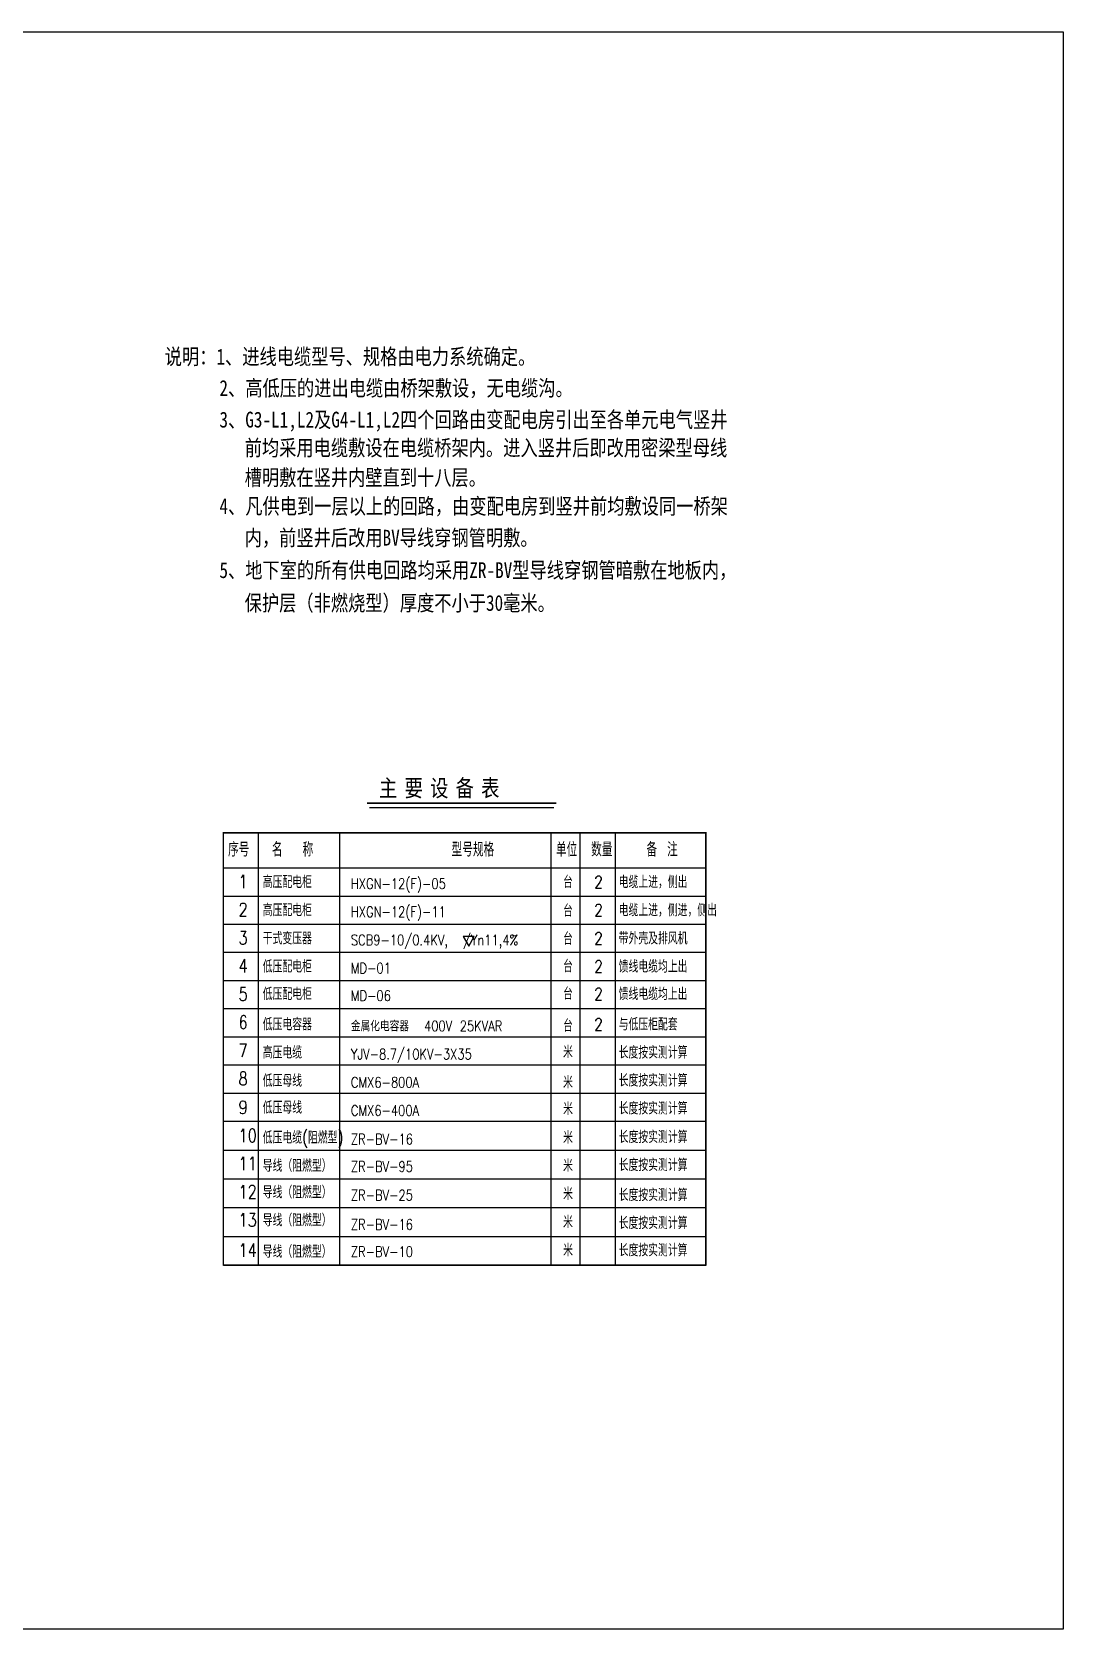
# Model space of a CAD drawing. Extents: x -170759 to 304867, y -311201 to 112352.
# Drawn here: x -52044 to -22667, y -14135 to 31360 of the extents above; entities that cross this region are included whole.
import ezdxf

# ---------------------------------------------------------------- set-up
doc = ezdxf.new("R2010")
doc.units = 0
doc.linetypes.add('CENTER2', pattern=[1.125, 0.75, -0.125, 0.125, -0.125])
doc.layers.get('0').update_dxf_attribs({"linetype": 'CONTINUOUS'})
for name, color, linetype in [('LAYER1', 1, 'CONTINUOUS'), ('TEXT', 6, 'CONTINUOUS'), ('标注', 7, 'CONTINUOUS')]:
    doc.layers.add(name, color=color, linetype=linetype)
doc.styles.add('HZFS', font='txt.shx', dxfattribs={"width": 0.8, "bigfont": 'msi_fsx.shx'})
doc.styles.add('SONG', font='SimSun.ttf', dxfattribs={"height": 600})
doc.styles.add('XC93', font='hzst-e.shx', dxfattribs={"width": 0.75, "bigfont": 'xc93.shx'})

msp = doc.modelspace()

# ---------------------------------------------------------------- linework, layer by layer
msp.add_lwpolyline([(-90090.22919, 31360.00476), (-22667.39095, 31360.00476), (-22667.39095, -14134.71381), (-90090.22919, -14134.71381)], close=True)
at = {"layer": 'LAYER1', "color": 0, "linetype": 'CENTER2', "ltscale": 1000}
msp.add_lwpolyline([(-39760.18461, 5590.4191), (-39600.62975, 5321.5872), (-39447.59193, 5594.18171)], close=True, dxfattribs=at)
at = {"layer": '标注'}
for p, q in [((-42423.56142, 9267.72262), (-37175.50069, 9267.72262)), ((-46589.80789, 8550.79728), (-32845.94961, 8550.79728)), ((-45587.30162, -3766.46286), (-45587.30162, 8550.79728)), ((-43272.30874, -3766.46286), (-43272.30874, 8550.79728)), ((-37250.30009, -3766.46286), (-37250.30009, 8550.79728)), ((-36423.64817, -3766.46286), (-36423.64817, 8550.79728)), ((-35421.1419, -3766.46286), (-35421.1419, 8550.79728)), ((-46589.80789, 7548.29102), (-32845.94961, 7548.29102)), ((-46589.80789, 6746.286), (-32845.94961, 6746.286)), ((-46589.80789, 5944.28099), (-32845.94961, 5944.28099)), ((-46589.80789, 5142.27598), (-32845.94961, 5142.27598)), ((-46589.80789, 4340.27097), (-32845.94961, 4340.27097)), ((-46589.80789, 3538.26595), (-32845.94961, 3538.26595)), ((-46589.80789, 2736.26094), (-32845.94961, 2736.26094)), ((-46589.80789, 1934.25593), (-32845.94961, 1934.25593)), ((-46589.80789, 1132.25092), (-32845.94961, 1132.25092)), ((-46589.80789, 330.2459), (-32845.94961, 330.2459)), ((-46589.80789, -489.7541), (-32845.94961, -489.7541)), ((-46589.80789, -1309.7541), (-32845.94961, -1309.7541)), ((-46589.80789, -2129.7541), (-32845.94961, -2129.7541)), ((-46589.80789, -2949.7541), (-32845.94961, -2949.7541)), ((-46589.80789, -3766.46286), (-32845.94961, -3766.46286))]:
    msp.add_line(p, q, dxfattribs=at)
at = {"layer": '标注', "const_width": 50.12531}
msp.add_lwpolyline([(-42494.9556, 9388.75026), (-37099.74635, 9388.75026)], dxfattribs=at)
at = {"layer": '标注', "const_width": 40.10025}
msp.add_lwpolyline([(-46589.80789, 8550.79728), (-32845.94961, 8550.79728), (-32845.94961, -3766.46286), (-46589.80789, -3766.46286)], close=True, dxfattribs=at)

# ---------------------------------------------------------------- texts
at = {"layer": 'TEXT', "color": 3, "ltscale": 1000, "style": 'SONG', "width": 0.8}
for s, p in [('说明：1、进线电缆型号、规格由电力系统确定。', (-48261.23638, 21886.77992)), ('2、高低压的进出电缆由桥架敷设，无电缆沟。', (-46702.58526, 20991.25215)), ('3、G3-L1,L2及G4-L1,L2四个回路由变配电房引出至各单元电气竖井', (-46702.58526, 20092.0934)), ('前均采用电缆敷设在电缆桥架内。进入竖井后即改用密梁型母线', (-45983.31028, 19288.68292)), ('槽明敷在竖井内壁直到十八层。', (-45983.31028, 18442.98759)), ('4、凡供电到一层以上的回路，由变配电房到竖井前均敷设同一桥架', (-46702.58526, 17626.68013)), ('内，前竖井后改用BV导线穿钢管明敷。', (-45983.31028, 16727.91754)), ('5、地下室的所有供电回路均采用ZR-BV型导线穿钢管暗敷在地板内，', (-46702.58526, 15804.41816)), ('保护层（非燃烧型）厚度不小于30毫米。', (-45983.31028, 14869.92502))]:
    msp.add_text(s, height=450, dxfattribs=at).set_placement(p)
at = {"layer": '标注', "style": 'XC93'}
msp.add_text('主 要 设 备 表', height=550, dxfattribs=at).set_placement((-42155.2237, 9526.72455))
at = {"layer": '标注', "style": 'HZFS', "width": 0.8}
for s, height, p in [('序号', 400, (-46455.1725, 7870.62899)), ('名  称', 400, (-45208.2959, 7870.62899)), ('型号规格', 400, (-40089.52168, 7870.62899)), ('单位', 400, (-37115.66471, 7870.62899)), ('数量', 400, (-36113.15844, 7870.62899)), ('备 注', 400, (-34537.36964, 7870.62899)), ('1', 378.94737, (-46158.22794, 6970.31896)), ('高压配电柜', 350, (-45468.15431, 6970.31896)), ('HXGN-12(F)-05', 300, (-42957.92231, 6947.31222)), ('台', 350, (-36911.95939, 6970.31896)), ('2', 350, (-36022.2208, 6970.31896)), ('电缆上进，侧出', 350, (-35327.17788, 6970.31896)), ('2', 378.94737, (-46158.22794, 6168.31394)), ('高压配电柜', 350, (-45468.15431, 6168.31394)), ('HXGN-12(F)-11', 300, (-42957.92231, 6145.30721)), ('台', 350, (-36911.95939, 6154.17049)), ('2', 350, (-36022.2208, 6168.31394)), ('电缆上进，侧进，侧出', 350, (-35327.17788, 6168.31394)), ('3', 378.94737, (-46158.22794, 5366.30893)), ('干式变压器', 350, (-45468.15431, 5366.30893)), ('SCB9-10/0.4KV,  /Yn11,4%', 300, (-42957.92231, 5343.30219)), ('台', 350, (-36911.95939, 5354.34513)), ('2', 350, (-36022.2208, 5366.30893)), ('带外壳及排风机', 350, (-35327.17788, 5366.30893)), ('4', 378.94737, (-46158.22794, 4564.30392)), ('低压配电柜', 350, (-45468.15431, 4564.30392)), ('MD-01', 300, (-42957.92231, 4541.29718)), ('台', 350, (-36911.95939, 4570.84261)), ('2', 350, (-36022.2208, 4564.30392)), ('馈线电缆均上出', 350, (-35327.17788, 4564.30392)), ('5', 378.94737, (-46158.22794, 3762.29891)), ('低压配电柜', 350, (-45468.15431, 3782.25864)), ('台', 350, (-36911.95939, 3788.79733)), ('2', 350, (-36022.2208, 3782.25864)), ('馈线电缆均上出', 350, (-35327.17788, 3782.25864)), ('MD-06', 300, (-42957.92231, 3759.2519)), ('6', 378.94737, (-46158.22794, 2960.29389)), ('低压电容器', 350, (-45468.15431, 2916.8444)), ('金属化电容器  400V 25KVAR', 300, (-42957.92231, 2893.83766)), ('台', 350, (-36911.95939, 2876.59382)), ('2', 350, (-36022.2208, 2916.8444)), ('与低压柜配套', 350, (-35327.17788, 2916.8444)), ('7', 378.94737, (-46158.22794, 2158.28888)), ('高压电缆', 350, (-45468.15431, 2114.83939)), ('YJV-8.7/10KV-3X35', 300, (-42957.92231, 2091.83265)), ('米', 350, (-36911.95939, 2128.98284)), ('长度按实测计算', 350, (-35327.17788, 2114.83939)), ('8', 378.94737, (-46158.22794, 1356.28387)), ('低压母线', 350, (-45468.15431, 1312.83438)), ('CMX6-800A', 300, (-42957.92231, 1289.82764)), ('米', 350, (-36911.95939, 1263.86558)), ('长度按实测计算', 350, (-35327.17788, 1318.75037)), ('9', 378.94737, (-46158.22794, 537.44375)), ('低压母线', 350, (-45468.15431, 546.85276)), ('长度按实测计算', 350, (-35327.17788, 522.66136)), ('CMX6-400A', 300, (-42957.92231, 487.82263)), ('米', 350, (-36911.95939, 510.82936)), ('10', 378.947368, (-46158.22794, -264.56126)), ('低压电缆(阻燃型)', 350, (-45468.15431, -308.01076)), ('米', 350, (-36911.95939, -308.01076)), ('长度按实测计算', 350, (-35327.17788, -293.32986)), ('ZR-BV-16', 300, (-42957.92231, -331.01749)), ('11', 378.947368, (-46158.22794, -1066.56628)), ('导线（阻燃型）', 350, (-45468.15431, -1110.01577)), ('ZR-BV-95', 300, (-42957.92231, -1107.2043)), ('米', 350, (-36911.95939, -1110.01577)), ('长度按实测计算', 350, (-35327.17788, -1089.41888)), ('12', 378.947368, (-46158.22794, -1868.57129)), ('导线（阻燃型）', 350, (-45468.15431, -1866.30037)), ('ZR-BV-25', 300, (-42957.92231, -1923.19552)), ('米', 350, (-36911.95939, -1912.02078)), ('长度按实测计算', 350, (-35327.17788, -1945.21451)), ('导线（阻燃型）', 350, (-45468.15431, -2662.38939)), ('13', 378.947368, (-46158.22794, -2670.5763)), ('ZR-BV-16', 300, (-42957.92231, -2759.08895)), ('米', 350, (-36911.95939, -2714.02579)), ('长度按实测计算', 350, (-35327.17788, -2741.30352)), ('14', 378.947368, (-46158.22794, -3532.30577)), ('导线（阻燃型）', 350, (-45468.15431, -3557.98943)), ('米', 350, (-36911.95939, -3516.03081)), ('长度按实测计算', 350, (-35327.17788, -3517.49033)), ('ZR-BV-10', 300, (-42957.92231, -3535.27576))]:
    msp.add_text(s, height=height, dxfattribs=at).set_placement(p)

doc.saveas('drawing.dxf')
